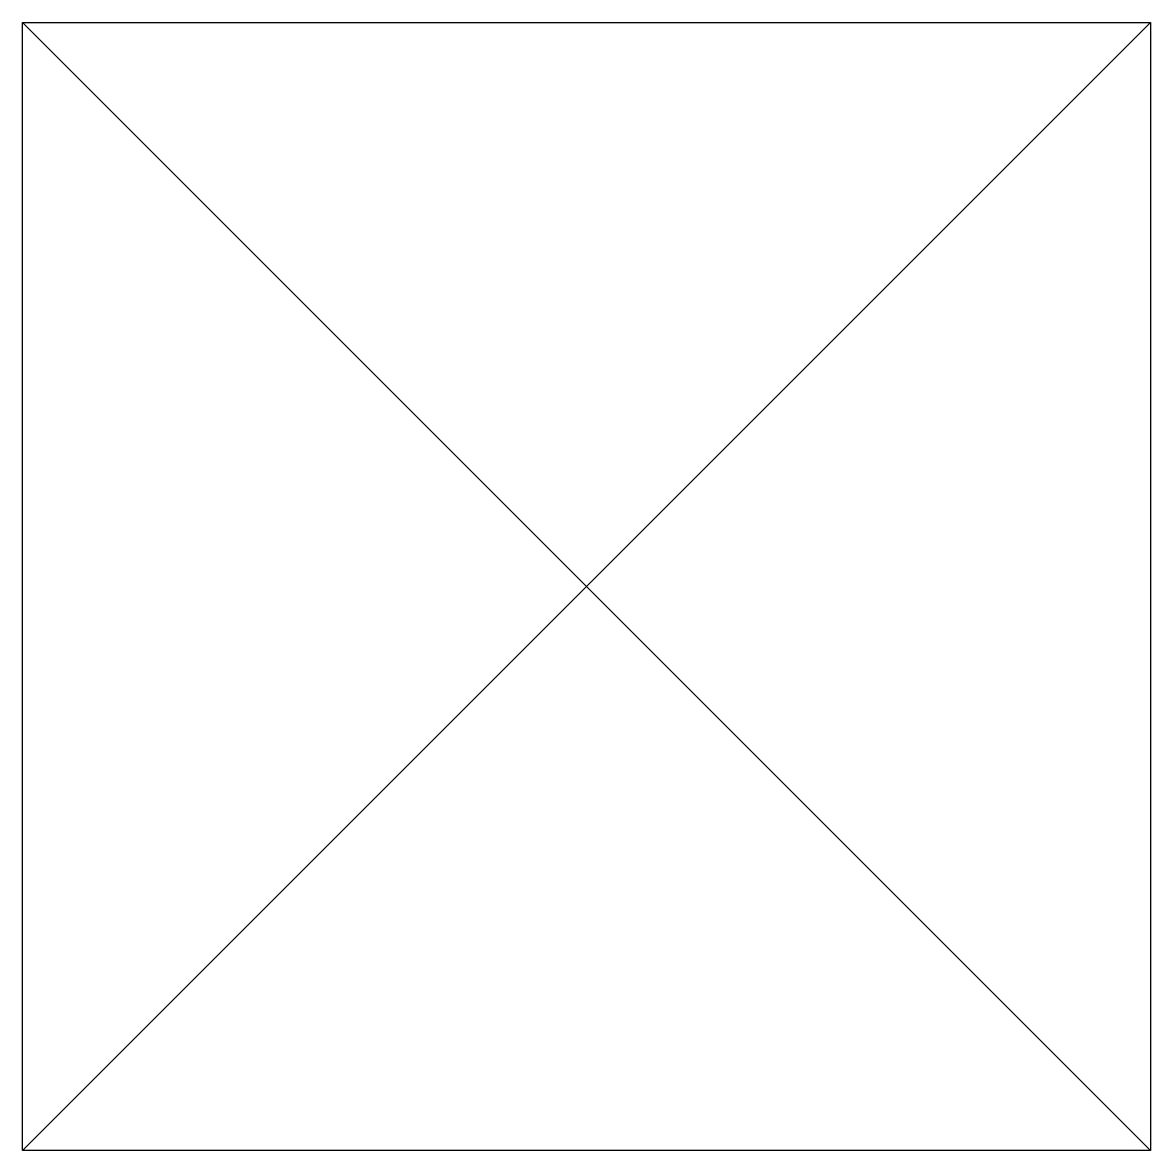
# Model space of a CAD drawing. Header units: millimetres. Extents: x -3.1 to 3.1, y 6.9 to 13.1.
import ezdxf

# ---------------------------------------------------------------- set-up
doc = ezdxf.new("R2010")
doc.units = ezdxf.units.MM
doc.layers.get('0').update_dxf_attribs({"linetype": 'CONTINUOUS'})

msp = doc.modelspace()

# ---------------------------------------------------------------- linework, layer by layer
for p, q in [((-3.1, 13.1), (3.1, 6.9)), ((3.1, 13.1), (-3.1, 6.9))]:
    msp.add_line(p, q)
msp.add_lwpolyline([(-3.1, 13.1), (3.1, 13.1), (3.1, 6.9), (-3.1, 6.9)], close=True)

doc.saveas('drawing.dxf')
